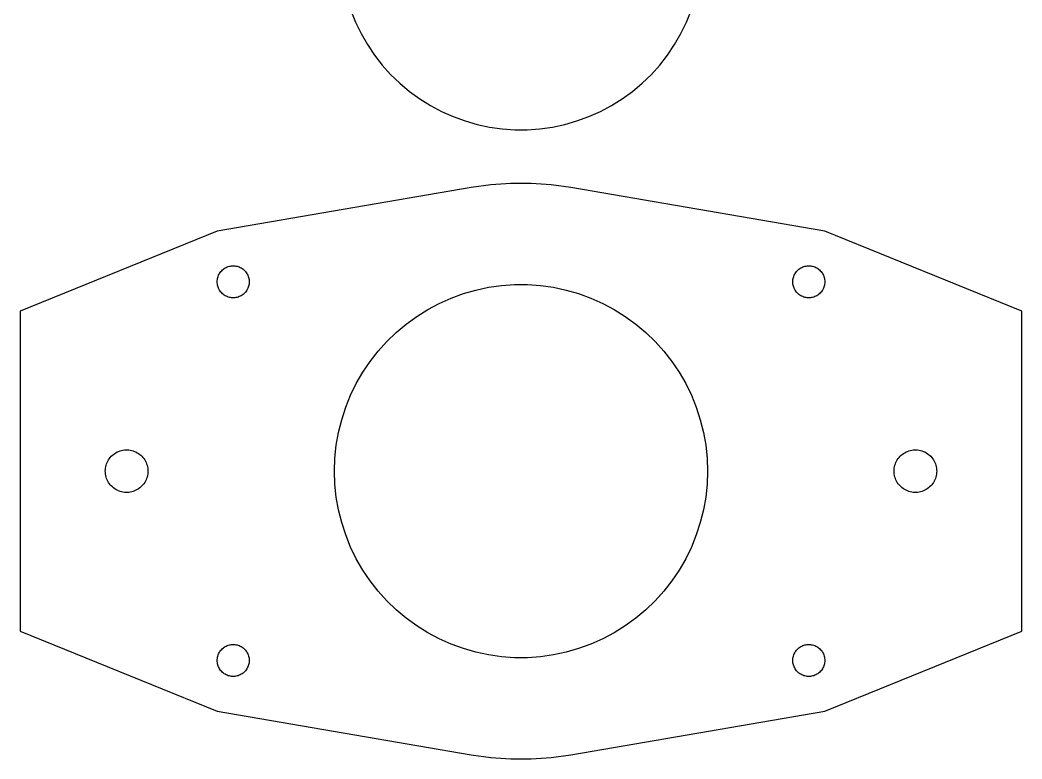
# Model space of a CAD drawing. Header units: metres. Extents: x -49 to 49, y -95 to 95.
# Drawn here: x -47 to 47, y -95 to -25.7 of the extents above; entities that cross this region are included whole.
import ezdxf

# ---------------------------------------------------------------- set-up
doc = ezdxf.new("R2010")
doc.units = ezdxf.units.M

msp = doc.modelspace()

# ---------------------------------------------------------------- linework, layer by layer
for p, q in [((-15.9748, -24.8143), (-15.5303, -25.9145)), ((15.5303, -25.9145), (15.9748, -24.8143)), ((-15.5303, -25.9145), (-15.0101, -26.981)), ((15.0101, -26.981), (15.5303, -25.9145)), ((-15.0101, -26.981), (-14.4168, -28.0086)), ((14.4168, -28.0086), (15.0101, -26.981)), ((-14.4168, -28.0086), (-13.7533, -28.9923)), ((13.7533, -28.9923), (14.4168, -28.0086)), ((-13.7533, -28.9923), (-13.0228, -29.9274)), ((13.0228, -29.9274), (13.7533, -28.9923)), ((-13.0228, -29.9274), (-12.2288, -30.8092)), ((12.2288, -30.8092), (13.0228, -29.9274)), ((-12.2288, -30.8092), (-11.3752, -31.6335)), ((11.3752, -31.6335), (12.2288, -30.8092)), ((-11.3752, -31.6335), (-10.4662, -32.3962)), ((10.4662, -32.3962), (11.3752, -31.6335)), ((-10.4662, -32.3962), (-9.50627, -33.0936)), ((9.50627, -33.0936), (10.4662, -32.3962)), ((-9.50627, -33.0936), (-8.5, -33.7224)), ((-8.5, -33.7224), (-7.4523, -34.2795)), ((7.4523, -34.2795), (8.5, -33.7224)), ((8.5, -33.7224), (9.50627, -33.0936)), ((-7.4523, -34.2795), (-6.3683, -34.7621)), ((-6.3683, -34.7621), (-5.25328, -35.168)), ((5.25328, -35.168), (6.3683, -34.7621)), ((6.3683, -34.7621), (7.4523, -34.2795)), ((-5.25328, -35.168), (-4.11267, -35.495)), ((-4.11267, -35.495), (-2.95201, -35.7417)), ((2.95201, -35.7417), (4.11267, -35.495)), ((4.11267, -35.495), (5.25328, -35.168)), ((-2.95201, -35.7417), (-1.77698, -35.9069)), ((-1.77698, -35.9069), (-0.593277, -35.9896)), ((-0.593277, -35.9896), (0.593277, -35.9896)), ((0.593277, -35.9896), (1.77698, -35.9069)), ((1.77698, -35.9069), (2.95201, -35.7417)), ((-2.82227, -41.1479), (-4.68849, -41.4102)), ((-0.942276, -41.0164), (-2.82227, -41.1479)), ((0.942276, -41.0164), (-0.942276, -41.0164)), ((2.82227, -41.1479), (0.942276, -41.0164)), ((4.68849, -41.4102), (2.82227, -41.1479)), ((-4.68849, -41.4102), (-28.5, -45.5)), ((28.5, -45.5), (4.68849, -41.4102)), ((-28.5, -45.5), (-47, -53)), ((47, -53), (28.5, -45.5)), ((-27.6575, -48.9018), (-27.5619, -48.8592)), ((-27.5619, -48.8592), (-27.4635, -48.8234)), ((-27.4635, -48.8234), (-27.3629, -48.7946)), ((-27.3629, -48.7946), (-27.2605, -48.7728)), ((-27.2605, -48.7728), (-27.1568, -48.7582)), ((-27.1568, -48.7582), (-27.0523, -48.7509)), ((-27.0523, -48.7509), (-26.9476, -48.7509)), ((-26.9476, -48.7509), (-26.8432, -48.7582)), ((-26.8432, -48.7582), (-26.7395, -48.7728)), ((-26.7395, -48.7728), (-26.6371, -48.7946)), ((-26.6371, -48.7946), (-26.5365, -48.8234)), ((-26.5365, -48.8234), (-26.4381, -48.8592)), ((-26.4381, -48.8592), (-26.3424, -48.9018)), ((26.3424, -48.9018), (26.4381, -48.8592)), ((26.4381, -48.8592), (26.5365, -48.8234)), ((26.5365, -48.8234), (26.6371, -48.7946)), ((26.6371, -48.7946), (26.7395, -48.7728)), ((26.7395, -48.7728), (26.8432, -48.7582)), ((26.8432, -48.7582), (26.9476, -48.7509)), ((26.9476, -48.7509), (27.0523, -48.7509)), ((27.0523, -48.7509), (27.1568, -48.7582)), ((27.1568, -48.7582), (27.2605, -48.7728)), ((27.2605, -48.7728), (27.3629, -48.7946)), ((27.3629, -48.7946), (27.4635, -48.8234)), ((27.4635, -48.8234), (27.5619, -48.8592)), ((27.5619, -48.8592), (27.6575, -48.9018)), ((-28.4419, -49.8365), (-28.4095, -49.737)), ((-28.4095, -49.737), (-28.3703, -49.6399)), ((-28.3703, -49.6399), (-28.3244, -49.5458)), ((-28.3244, -49.5458), (-28.2721, -49.4551)), ((-28.2721, -49.4551), (-28.2135, -49.3683)), ((-28.2135, -49.3683), (-28.1491, -49.2858)), ((-28.1491, -49.2858), (-28.079, -49.208)), ((-28.079, -49.208), (-28.0037, -49.1353)), ((-28.0037, -49.1353), (-27.9235, -49.068)), ((-27.9235, -49.068), (-27.8388, -49.0065)), ((-27.8388, -49.0065), (-27.75, -48.951)), ((-27.75, -48.951), (-27.6575, -48.9018)), ((-26.3424, -48.9018), (-26.25, -48.951)), ((-26.25, -48.951), (-26.1612, -49.0065)), ((-26.1612, -49.0065), (-26.0765, -49.068)), ((-26.0765, -49.068), (-25.9963, -49.1353)), ((-25.9963, -49.1353), (-25.921, -49.208)), ((-25.921, -49.208), (-25.8509, -49.2858)), ((-25.8509, -49.2858), (-25.7865, -49.3683)), ((-25.7865, -49.3683), (-25.7279, -49.4551)), ((-25.7279, -49.4551), (-25.6756, -49.5458)), ((-25.6756, -49.5458), (-25.6297, -49.6399)), ((-25.6297, -49.6399), (-25.5905, -49.737)), ((-25.5905, -49.737), (-25.5581, -49.8365)), ((25.5581, -49.8365), (25.5905, -49.737)), ((25.5905, -49.737), (25.6297, -49.6399)), ((25.6297, -49.6399), (25.6756, -49.5458)), ((25.6756, -49.5458), (25.7279, -49.4551)), ((25.7279, -49.4551), (25.7865, -49.3683)), ((25.7865, -49.3683), (25.8509, -49.2858)), ((25.8509, -49.2858), (25.921, -49.208)), ((25.921, -49.208), (25.9963, -49.1353)), ((25.9963, -49.1353), (26.0765, -49.068)), ((26.0765, -49.068), (26.1612, -49.0065)), ((26.1612, -49.0065), (26.25, -48.951)), ((26.25, -48.951), (26.3424, -48.9018)), ((27.6575, -48.9018), (27.75, -48.951)), ((27.75, -48.951), (27.8388, -49.0065)), ((27.8388, -49.0065), (27.9235, -49.068)), ((27.9235, -49.068), (28.0037, -49.1353)), ((28.0037, -49.1353), (28.079, -49.208)), ((28.079, -49.208), (28.1491, -49.2858)), ((28.1491, -49.2858), (28.2135, -49.3683)), ((28.2135, -49.3683), (28.2721, -49.4551)), ((28.2721, -49.4551), (28.3244, -49.5458)), ((28.3244, -49.5458), (28.3703, -49.6399)), ((28.3703, -49.6399), (28.4095, -49.737)), ((28.4095, -49.737), (28.4419, -49.8365)), ((-28.5, -50.25), (-28.4963, -50.1454)), ((-28.4963, -50.3546), (-28.5, -50.25)), ((-28.4963, -50.1454), (-28.4854, -50.0412)), ((-28.4854, -50.4588), (-28.4963, -50.3546)), ((-28.4854, -50.0412), (-28.4672, -49.9381)), ((-28.4672, -50.5619), (-28.4854, -50.4588)), ((-28.4672, -49.9381), (-28.4419, -49.8365)), ((-28.4419, -50.6635), (-28.4672, -50.5619)), ((-28.4095, -50.763), (-28.4419, -50.6635)), ((-25.5581, -50.6635), (-25.5905, -50.763)), ((-25.5581, -49.8365), (-25.5328, -49.9381)), ((-25.5328, -50.5619), (-25.5581, -50.6635)), ((-25.5328, -49.9381), (-25.5146, -50.0412)), ((-25.5146, -50.4588), (-25.5328, -50.5619)), ((-25.5146, -50.0412), (-25.5036, -50.1454)), ((-25.5036, -50.3546), (-25.5146, -50.4588)), ((-25.5036, -50.1454), (-25.5, -50.25)), ((-25.5, -50.25), (-25.5036, -50.3546)), ((-3.03883, -50.7659), (-1.82924, -50.5959)), ((-1.82924, -50.5959), (-0.610733, -50.5107)), ((-0.610733, -50.5107), (0.610733, -50.5107)), ((0.610733, -50.5107), (1.82924, -50.5959)), ((1.82924, -50.5959), (3.03883, -50.7659)), ((25.5, -50.25), (25.5036, -50.1454)), ((25.5036, -50.3546), (25.5, -50.25)), ((25.5036, -50.1454), (25.5146, -50.0412)), ((25.5146, -50.4588), (25.5036, -50.3546)), ((25.5146, -50.0412), (25.5328, -49.9381)), ((25.5328, -50.5619), (25.5146, -50.4588)), ((25.5328, -49.9381), (25.5581, -49.8365)), ((25.5581, -50.6635), (25.5328, -50.5619)), ((25.5905, -50.763), (25.5581, -50.6635)), ((28.4419, -50.6635), (28.4095, -50.763)), ((28.4419, -49.8365), (28.4672, -49.9381)), ((28.4672, -50.5619), (28.4419, -50.6635)), ((28.4672, -49.9381), (28.4854, -50.0412)), ((28.4854, -50.4588), (28.4672, -50.5619)), ((28.4854, -50.0412), (28.4963, -50.1454)), ((28.4963, -50.3546), (28.4854, -50.4588)), ((28.4963, -50.1454), (28.5, -50.25)), ((28.5, -50.25), (28.4963, -50.3546)), ((-28.3703, -50.8601), (-28.4095, -50.763)), ((-28.3244, -50.9542), (-28.3703, -50.8601)), ((-28.2721, -51.0449), (-28.3244, -50.9542)), ((-28.2135, -51.1317), (-28.2721, -51.0449)), ((-28.1491, -51.2142), (-28.2135, -51.1317)), ((-28.079, -51.292), (-28.1491, -51.2142)), ((-28.0037, -51.3647), (-28.079, -51.292)), ((-27.9235, -51.432), (-28.0037, -51.3647)), ((-27.8388, -51.4936), (-27.9235, -51.432)), ((-27.75, -51.549), (-27.8388, -51.4936)), ((-27.6575, -51.5982), (-27.75, -51.549)), ((-27.5619, -51.6408), (-27.6575, -51.5982)), ((-27.4635, -51.6766), (-27.5619, -51.6408)), ((-27.3629, -51.7054), (-27.4635, -51.6766)), ((-26.5365, -51.6766), (-26.6371, -51.7054)), ((-26.4381, -51.6408), (-26.5365, -51.6766)), ((-26.3424, -51.5982), (-26.4381, -51.6408)), ((-26.25, -51.549), (-26.3424, -51.5982)), ((-26.1612, -51.4936), (-26.25, -51.549)), ((-26.0765, -51.432), (-26.1612, -51.4936)), ((-25.9963, -51.3647), (-26.0765, -51.432)), ((-25.921, -51.292), (-25.9963, -51.3647)), ((-25.8509, -51.2142), (-25.921, -51.292)), ((-25.7865, -51.1317), (-25.8509, -51.2142)), ((-25.7279, -51.0449), (-25.7865, -51.1317)), ((-25.6756, -50.9542), (-25.7279, -51.0449)), ((-25.6297, -50.8601), (-25.6756, -50.9542)), ((-25.5905, -50.763), (-25.6297, -50.8601)), ((-6.5556, -51.7743), (-5.40779, -51.3565)), ((-5.40779, -51.3565), (-4.23363, -51.0198)), ((-4.23363, -51.0198), (-3.03883, -50.7659)), ((3.03883, -50.7659), (4.23363, -51.0198)), ((4.23363, -51.0198), (5.40779, -51.3565)), ((5.40779, -51.3565), (6.5556, -51.7743)), ((25.6297, -50.8601), (25.5905, -50.763)), ((25.6756, -50.9542), (25.6297, -50.8601)), ((25.7279, -51.0449), (25.6756, -50.9542)), ((25.7865, -51.1317), (25.7279, -51.0449)), ((25.8509, -51.2142), (25.7865, -51.1317)), ((25.921, -51.292), (25.8509, -51.2142)), ((25.9963, -51.3647), (25.921, -51.292)), ((26.0765, -51.432), (25.9963, -51.3647)), ((26.1612, -51.4936), (26.0765, -51.432)), ((26.25, -51.549), (26.1612, -51.4936)), ((26.3424, -51.5982), (26.25, -51.549)), ((26.4381, -51.6408), (26.3424, -51.5982)), ((26.5365, -51.6766), (26.4381, -51.6408)), ((26.6371, -51.7054), (26.5365, -51.6766)), ((27.4635, -51.6766), (27.3629, -51.7054)), ((27.5619, -51.6408), (27.4635, -51.6766)), ((27.6575, -51.5982), (27.5619, -51.6408)), ((27.75, -51.549), (27.6575, -51.5982)), ((27.8388, -51.4936), (27.75, -51.549)), ((27.9235, -51.432), (27.8388, -51.4936)), ((28.0037, -51.3647), (27.9235, -51.432)), ((28.079, -51.292), (28.0037, -51.3647)), ((28.1491, -51.2142), (28.079, -51.292)), ((28.2135, -51.1317), (28.1491, -51.2142)), ((28.2721, -51.0449), (28.2135, -51.1317)), ((28.3244, -50.9542), (28.2721, -51.0449)), ((28.3703, -50.8601), (28.3244, -50.9542)), ((28.4095, -50.763), (28.3703, -50.8601)), ((-27.2605, -51.7272), (-27.3629, -51.7054)), ((-27.1568, -51.7418), (-27.2605, -51.7272)), ((-27.0523, -51.7491), (-27.1568, -51.7418)), ((-26.9476, -51.7491), (-27.0523, -51.7491)), ((-26.8432, -51.7418), (-26.9476, -51.7491)), ((-26.7395, -51.7272), (-26.8432, -51.7418)), ((-26.6371, -51.7054), (-26.7395, -51.7272)), ((-8.74998, -52.8446), (-7.67149, -52.2711)), ((-7.67149, -52.2711), (-6.5556, -51.7743)), ((6.5556, -51.7743), (7.67149, -52.2711)), ((7.67149, -52.2711), (8.75, -52.8446)), ((26.7395, -51.7272), (26.6371, -51.7054)), ((26.8432, -51.7418), (26.7395, -51.7272)), ((26.9476, -51.7491), (26.8432, -51.7418)), ((27.0523, -51.7491), (26.9476, -51.7491)), ((27.1568, -51.7418), (27.0523, -51.7491)), ((27.2605, -51.7272), (27.1568, -51.7418)), ((27.3629, -51.7054), (27.2605, -51.7272)), ((-47, -53), (-47, -83)), ((-10.7741, -54.2098), (-9.78587, -53.4919)), ((-9.78587, -53.4919), (-8.74998, -52.8446)), ((8.75, -52.8446), (9.78587, -53.4919)), ((9.78587, -53.4919), (10.7741, -54.2098)), ((47, -83), (47, -53)), ((-11.7098, -54.995), (-10.7741, -54.2098)), ((10.7741, -54.2098), (11.7098, -54.995)), ((-12.5884, -55.8435), (-11.7098, -54.995)), ((11.7098, -54.995), (12.5884, -55.8435)), ((-13.4058, -56.7512), (-12.5884, -55.8435)), ((12.5884, -55.8435), (13.4058, -56.7512)), ((-14.1578, -57.7138), (-13.4058, -56.7512)), ((13.4058, -56.7512), (14.1578, -57.7138)), ((-14.8408, -58.7264), (-14.1578, -57.7138)), ((14.1578, -57.7138), (14.8408, -58.7264)), ((-15.4516, -59.7843), (-14.8408, -58.7264)), ((14.8408, -58.7264), (15.4516, -59.7843)), ((-15.987, -60.8821), (-15.4516, -59.7843)), ((15.4516, -59.7843), (15.987, -60.8821)), ((-16.4446, -62.0146), (-15.987, -60.8821)), ((15.987, -60.8821), (16.4446, -62.0146)), ((-16.8221, -63.1764), (-16.4446, -62.0146)), ((16.4446, -62.0146), (16.8221, -63.1764)), ((-17.1176, -64.3616), (-16.8221, -63.1764)), ((16.8221, -63.1764), (17.1176, -64.3616)), ((-17.3297, -65.5645), (-17.1176, -64.3616)), ((17.1176, -64.3616), (17.3297, -65.5645)), ((-17.4574, -66.7793), (-17.3297, -65.5645)), ((17.3297, -65.5645), (17.4574, -66.7793)), ((-38.618, -66.8244), (-38.5321, -66.7144)), ((-38.5321, -66.7144), (-38.4387, -66.6107)), ((-38.4387, -66.6107), (-38.3383, -66.5137)), ((-38.3383, -66.5137), (-38.2313, -66.424)), ((-38.2313, -66.424), (-38.1184, -66.3419)), ((-38.1184, -66.3419), (-38, -66.268)), ((-38, -66.268), (-37.8767, -66.2024)), ((-37.8767, -66.2024), (-37.7492, -66.1456)), ((-37.7492, -66.1456), (-37.618, -66.0979)), ((-37.618, -66.0979), (-37.4838, -66.0594)), ((-37.4838, -66.0594), (-37.3473, -66.0304)), ((-37.3473, -66.0304), (-37.209, -66.011)), ((-37.209, -66.011), (-37.0698, -66.0012)), ((-37.0698, -66.0012), (-36.9302, -66.0012)), ((-36.9302, -66.0012), (-36.7909, -66.011)), ((-36.7909, -66.011), (-36.6527, -66.0304)), ((-36.6527, -66.0304), (-36.5161, -66.0594)), ((-36.5161, -66.0594), (-36.382, -66.0979)), ((-36.382, -66.0979), (-36.2508, -66.1456)), ((-36.2508, -66.1456), (-36.1232, -66.2024)), ((-36.1232, -66.2024), (-36, -66.268)), ((-36, -66.268), (-35.8816, -66.3419)), ((-35.8816, -66.3419), (-35.7687, -66.424)), ((-35.7687, -66.424), (-35.6617, -66.5137)), ((-35.6617, -66.5137), (-35.5613, -66.6107)), ((-35.5613, -66.6107), (-35.4679, -66.7144)), ((-35.4679, -66.7144), (-35.382, -66.8244)), ((35.382, -66.8244), (35.4679, -66.7144)), ((35.4679, -66.7144), (35.5613, -66.6107)), ((35.5613, -66.6107), (35.6617, -66.5137)), ((35.6617, -66.5137), (35.7687, -66.424)), ((35.7687, -66.424), (35.8816, -66.3419)), ((35.8816, -66.3419), (36, -66.268)), ((36, -66.268), (36.1232, -66.2024)), ((36.1232, -66.2024), (36.2508, -66.1456)), ((36.2508, -66.1456), (36.382, -66.0979)), ((36.382, -66.0979), (36.5161, -66.0594)), ((36.5161, -66.0594), (36.6527, -66.0304)), ((36.6527, -66.0304), (36.7909, -66.011)), ((36.7909, -66.011), (36.9302, -66.0012)), ((36.9302, -66.0012), (37.0698, -66.0012)), ((37.0698, -66.0012), (37.209, -66.011)), ((37.209, -66.011), (37.3473, -66.0304)), ((37.3473, -66.0304), (37.4838, -66.0594)), ((37.4838, -66.0594), (37.618, -66.0979)), ((37.618, -66.0979), (37.7492, -66.1456)), ((37.7492, -66.1456), (37.8767, -66.2024)), ((37.8767, -66.2024), (38, -66.268)), ((38, -66.268), (38.1184, -66.3419)), ((38.1184, -66.3419), (38.2313, -66.424)), ((38.2313, -66.424), (38.3383, -66.5137)), ((38.3383, -66.5137), (38.4387, -66.6107)), ((38.4387, -66.6107), (38.5321, -66.7144)), ((38.5321, -66.7144), (38.618, -66.8244)), ((-38.9805, -67.7217), (-38.9563, -67.5842)), ((-38.9563, -67.5842), (-38.9225, -67.4487)), ((-38.9225, -67.4487), (-38.8794, -67.316)), ((-38.8794, -67.316), (-38.8271, -67.1865)), ((-38.8271, -67.1865), (-38.7659, -67.0611)), ((-38.7659, -67.0611), (-38.6961, -66.9402)), ((-38.6961, -66.9402), (-38.618, -66.8244)), ((-35.382, -66.8244), (-35.3039, -66.9402)), ((-35.3039, -66.9402), (-35.2341, -67.0611)), ((-35.2341, -67.0611), (-35.1729, -67.1865)), ((-35.1729, -67.1865), (-35.1206, -67.316)), ((-35.1206, -67.316), (-35.0775, -67.4487)), ((-35.0775, -67.4487), (-35.0437, -67.5842)), ((-35.0437, -67.5842), (-35.0195, -67.7217)), ((-17.5, -68), (-17.4574, -66.7793)), ((17.4574, -66.7793), (17.5, -68)), ((35.0195, -67.7217), (35.0437, -67.5842)), ((35.0437, -67.5842), (35.0775, -67.4487)), ((35.0775, -67.4487), (35.1206, -67.316)), ((35.1206, -67.316), (35.1729, -67.1865)), ((35.1729, -67.1865), (35.2341, -67.0611)), ((35.2341, -67.0611), (35.3039, -66.9402)), ((35.3039, -66.9402), (35.382, -66.8244)), ((38.618, -66.8244), (38.6961, -66.9402)), ((38.6961, -66.9402), (38.7659, -67.0611)), ((38.7659, -67.0611), (38.8271, -67.1865)), ((38.8271, -67.1865), (38.8794, -67.316)), ((38.8794, -67.316), (38.9225, -67.4487)), ((38.9225, -67.4487), (38.9563, -67.5842)), ((38.9563, -67.5842), (38.9805, -67.7217)), ((-39, -68), (-38.9951, -67.8605)), ((-38.9951, -68.1395), (-39, -68)), ((-38.9951, -67.8605), (-38.9805, -67.7217)), ((-38.9805, -68.2783), (-38.9951, -68.1395)), ((-38.9563, -68.4158), (-38.9805, -68.2783)), ((-38.9225, -68.5513), (-38.9563, -68.4158)), ((-38.8794, -68.684), (-38.9225, -68.5513)), ((-35.0775, -68.5513), (-35.1206, -68.684)), ((-35.0437, -68.4158), (-35.0775, -68.5513)), ((-35.0195, -68.2783), (-35.0437, -68.4158)), ((-35.0195, -67.7217), (-35.0049, -67.8605)), ((-35.0049, -68.1395), (-35.0195, -68.2783)), ((-35.0049, -67.8605), (-35, -68)), ((-35, -68), (-35.0049, -68.1395)), ((-17.4574, -69.2207), (-17.5, -68)), ((17.5, -68), (17.4574, -69.2207)), ((35, -68), (35.0049, -67.8605)), ((35.0049, -68.1395), (35, -68)), ((35.0049, -67.8605), (35.0195, -67.7217)), ((35.0195, -68.2783), (35.0049, -68.1395)), ((35.0437, -68.4158), (35.0195, -68.2783)), ((35.0775, -68.5513), (35.0437, -68.4158)), ((35.1206, -68.684), (35.0775, -68.5513)), ((38.9225, -68.5513), (38.8794, -68.684)), ((38.9563, -68.4158), (38.9225, -68.5513)), ((38.9805, -68.2783), (38.9563, -68.4158)), ((38.9805, -67.7217), (38.9951, -67.8605)), ((38.9951, -68.1395), (38.9805, -68.2783)), ((38.9951, -67.8605), (39, -68)), ((39, -68), (38.9951, -68.1395)), ((-38.8271, -68.8135), (-38.8794, -68.684)), ((-38.7659, -68.9389), (-38.8271, -68.8135)), ((-38.6961, -69.0598), (-38.7659, -68.9389)), ((-38.618, -69.1756), (-38.6961, -69.0598)), ((-38.5321, -69.2856), (-38.618, -69.1756)), ((-38.4387, -69.3893), (-38.5321, -69.2856)), ((-38.3383, -69.4863), (-38.4387, -69.3893)), ((-38.2313, -69.576), (-38.3383, -69.4863)), ((-35.6617, -69.4863), (-35.7687, -69.576)), ((-35.5613, -69.3893), (-35.6617, -69.4863)), ((-35.4679, -69.2856), (-35.5613, -69.3893)), ((-35.382, -69.1756), (-35.4679, -69.2856)), ((-35.3039, -69.0598), (-35.382, -69.1756)), ((-35.2341, -68.9389), (-35.3039, -69.0598)), ((-35.1729, -68.8135), (-35.2341, -68.9389)), ((-35.1206, -68.684), (-35.1729, -68.8135)), ((-17.3297, -70.4355), (-17.4574, -69.2207)), ((17.4574, -69.2207), (17.3297, -70.4355)), ((35.1729, -68.8135), (35.1206, -68.684)), ((35.2341, -68.9389), (35.1729, -68.8135)), ((35.3039, -69.0598), (35.2341, -68.9389)), ((35.382, -69.1756), (35.3039, -69.0598)), ((35.4679, -69.2856), (35.382, -69.1756)), ((35.5613, -69.3893), (35.4679, -69.2856)), ((35.6617, -69.4863), (35.5613, -69.3893)), ((35.7687, -69.576), (35.6617, -69.4863)), ((38.3383, -69.4863), (38.2313, -69.576)), ((38.4387, -69.3893), (38.3383, -69.4863)), ((38.5321, -69.2856), (38.4387, -69.3893)), ((38.618, -69.1756), (38.5321, -69.2856)), ((38.6961, -69.0598), (38.618, -69.1756)), ((38.7659, -68.9389), (38.6961, -69.0598)), ((38.8271, -68.8135), (38.7659, -68.9389)), ((38.8794, -68.684), (38.8271, -68.8135)), ((-38.1184, -69.6581), (-38.2313, -69.576)), ((-38, -69.732), (-38.1184, -69.6581)), ((-37.8767, -69.7976), (-38, -69.732)), ((-37.7492, -69.8544), (-37.8767, -69.7976)), ((-37.618, -69.9021), (-37.7492, -69.8544)), ((-37.4838, -69.9406), (-37.618, -69.9021)), ((-37.3473, -69.9696), (-37.4838, -69.9406)), ((-37.209, -69.989), (-37.3473, -69.9696)), ((-37.0698, -69.9988), (-37.209, -69.989)), ((-36.9302, -69.9988), (-37.0698, -69.9988)), ((-36.7909, -69.989), (-36.9302, -69.9988)), ((-36.6527, -69.9696), (-36.7909, -69.989)), ((-36.5161, -69.9406), (-36.6527, -69.9696)), ((-36.382, -69.9021), (-36.5161, -69.9406)), ((-36.2508, -69.8544), (-36.382, -69.9021)), ((-36.1232, -69.7976), (-36.2508, -69.8544)), ((-36, -69.732), (-36.1232, -69.7976)), ((-35.8816, -69.6581), (-36, -69.732)), ((-35.7687, -69.576), (-35.8816, -69.6581)), ((-17.1176, -71.6384), (-17.3297, -70.4355)), ((17.3297, -70.4355), (17.1176, -71.6384)), ((35.8816, -69.6581), (35.7687, -69.576)), ((36, -69.732), (35.8816, -69.6581)), ((36.1232, -69.7976), (36, -69.732)), ((36.2508, -69.8544), (36.1232, -69.7976)), ((36.382, -69.9021), (36.2508, -69.8544)), ((36.5161, -69.9406), (36.382, -69.9021)), ((36.6527, -69.9696), (36.5161, -69.9406)), ((36.7909, -69.989), (36.6527, -69.9696)), ((36.9302, -69.9988), (36.7909, -69.989)), ((37.0698, -69.9988), (36.9302, -69.9988)), ((37.209, -69.989), (37.0698, -69.9988)), ((37.3473, -69.9696), (37.209, -69.989)), ((37.4838, -69.9406), (37.3473, -69.9696)), ((37.618, -69.9021), (37.4838, -69.9406)), ((37.7492, -69.8544), (37.618, -69.9021)), ((37.8767, -69.7976), (37.7492, -69.8544)), ((38, -69.732), (37.8767, -69.7976)), ((38.1184, -69.6581), (38, -69.732)), ((38.2313, -69.576), (38.1184, -69.6581)), ((-16.8221, -72.8236), (-17.1176, -71.6384)), ((17.1176, -71.6384), (16.8221, -72.8236)), ((-16.4446, -73.9854), (-16.8221, -72.8236)), ((16.8221, -72.8236), (16.4446, -73.9854)), ((-15.987, -75.1179), (-16.4446, -73.9854)), ((16.4446, -73.9854), (15.987, -75.1179)), ((-15.4516, -76.2157), (-15.987, -75.1179)), ((15.987, -75.1179), (15.4516, -76.2157)), ((-14.8408, -77.2736), (-15.4516, -76.2157)), ((15.4516, -76.2157), (14.8408, -77.2736)), ((-14.1578, -78.2862), (-14.8408, -77.2736)), ((14.8408, -77.2736), (14.1578, -78.2862)), ((-13.4058, -79.2488), (-14.1578, -78.2862)), ((14.1578, -78.2862), (13.4058, -79.2488)), ((-12.5884, -80.1565), (-13.4058, -79.2488)), ((13.4058, -79.2488), (12.5884, -80.1565)), ((-11.7098, -81.005), (-12.5884, -80.1565)), ((12.5884, -80.1565), (11.7098, -81.005)), ((-10.7741, -81.7902), (-11.7098, -81.005)), ((11.7098, -81.005), (10.7741, -81.7902)), ((-9.78587, -82.5081), (-10.7741, -81.7902)), ((-8.75, -83.1554), (-9.78587, -82.5081)), ((9.78587, -82.5081), (8.75, -83.1554)), ((10.7741, -81.7902), (9.78587, -82.5081)), ((-47, -83), (-28.5, -90.5)), ((-7.67149, -83.7289), (-8.75, -83.1554)), ((8.75, -83.1554), (7.67149, -83.7289)), ((28.5, -90.5), (47, -83)), ((-28.0037, -84.6353), (-27.9235, -84.568)), ((-27.9235, -84.568), (-27.8388, -84.5064)), ((-27.8388, -84.5064), (-27.75, -84.451)), ((-27.75, -84.451), (-27.6575, -84.4018)), ((-27.6575, -84.4018), (-27.5619, -84.3592)), ((-27.5619, -84.3592), (-27.4635, -84.3234)), ((-27.4635, -84.3234), (-27.3629, -84.2946)), ((-27.3629, -84.2946), (-27.2605, -84.2728)), ((-27.2605, -84.2728), (-27.1568, -84.2582)), ((-27.1568, -84.2582), (-27.0523, -84.2509)), ((-27.0523, -84.2509), (-26.9476, -84.2509)), ((-26.9476, -84.2509), (-26.8432, -84.2582)), ((-26.8432, -84.2582), (-26.7395, -84.2728)), ((-26.7395, -84.2728), (-26.6371, -84.2946)), ((-26.6371, -84.2946), (-26.5365, -84.3234)), ((-26.5365, -84.3234), (-26.4381, -84.3592)), ((-26.4381, -84.3592), (-26.3424, -84.4018)), ((-26.3424, -84.4018), (-26.25, -84.451)), ((-26.25, -84.451), (-26.1612, -84.5064)), ((-26.1612, -84.5064), (-26.0765, -84.568)), ((-26.0765, -84.568), (-25.9963, -84.6353)), ((-6.5556, -84.2257), (-7.67149, -83.7289)), ((-5.40779, -84.6435), (-6.5556, -84.2257)), ((6.5556, -84.2257), (5.40779, -84.6435)), ((7.67149, -83.7289), (6.5556, -84.2257)), ((25.9963, -84.6353), (26.0765, -84.568)), ((26.0765, -84.568), (26.1612, -84.5064)), ((26.1612, -84.5064), (26.25, -84.451)), ((26.25, -84.451), (26.3424, -84.4018)), ((26.3424, -84.4018), (26.4381, -84.3592)), ((26.4381, -84.3592), (26.5365, -84.3234)), ((26.5365, -84.3234), (26.6371, -84.2946)), ((26.6371, -84.2946), (26.7395, -84.2728)), ((26.7395, -84.2728), (26.8432, -84.2582)), ((26.8432, -84.2582), (26.9476, -84.2509)), ((26.9476, -84.2509), (27.0523, -84.2509)), ((27.0523, -84.2509), (27.1568, -84.2582)), ((27.1568, -84.2582), (27.2605, -84.2728)), ((27.2605, -84.2728), (27.3629, -84.2946)), ((27.3629, -84.2946), (27.4635, -84.3234)), ((27.4635, -84.3234), (27.5619, -84.3592)), ((27.5619, -84.3592), (27.6575, -84.4018)), ((27.6575, -84.4018), (27.75, -84.451)), ((27.75, -84.451), (27.8388, -84.5064)), ((27.8388, -84.5064), (27.9235, -84.568)), ((27.9235, -84.568), (28.0037, -84.6353)), ((-28.4854, -85.5412), (-28.4672, -85.4381)), ((-28.4672, -85.4381), (-28.4419, -85.3365)), ((-28.4419, -85.3365), (-28.4095, -85.237)), ((-28.4095, -85.237), (-28.3703, -85.1399)), ((-28.3703, -85.1399), (-28.3244, -85.0458)), ((-28.3244, -85.0458), (-28.2721, -84.9551)), ((-28.2721, -84.9551), (-28.2135, -84.8683)), ((-28.2135, -84.8683), (-28.1491, -84.7858)), ((-28.1491, -84.7858), (-28.079, -84.708)), ((-28.079, -84.708), (-28.0037, -84.6353)), ((-25.9963, -84.6353), (-25.921, -84.708)), ((-25.921, -84.708), (-25.8509, -84.7858)), ((-25.8509, -84.7858), (-25.7865, -84.8683)), ((-25.7865, -84.8683), (-25.7279, -84.9551)), ((-25.7279, -84.9551), (-25.6756, -85.0458)), ((-25.6756, -85.0458), (-25.6297, -85.1399)), ((-25.6297, -85.1399), (-25.5905, -85.237)), ((-25.5905, -85.237), (-25.5581, -85.3365)), ((-25.5581, -85.3365), (-25.5328, -85.4381)), ((-25.5328, -85.4381), (-25.5146, -85.5412)), ((-4.23363, -84.9802), (-5.40779, -84.6435)), ((-3.03883, -85.2341), (-4.23363, -84.9802)), ((-1.82924, -85.4041), (-3.03883, -85.2341)), ((-0.610733, -85.4893), (-1.82924, -85.4041)), ((0.610733, -85.4893), (-0.610733, -85.4893)), ((1.82924, -85.4041), (0.610733, -85.4893)), ((3.03883, -85.2341), (1.82924, -85.4041)), ((4.23363, -84.9802), (3.03883, -85.2341)), ((5.40779, -84.6435), (4.23363, -84.9802)), ((25.5146, -85.5412), (25.5328, -85.4381)), ((25.5328, -85.4381), (25.5581, -85.3365)), ((25.5581, -85.3365), (25.5905, -85.237)), ((25.5905, -85.237), (25.6297, -85.1399)), ((25.6297, -85.1399), (25.6756, -85.0458)), ((25.6756, -85.0458), (25.7279, -84.9551)), ((25.7279, -84.9551), (25.7865, -84.8683)), ((25.7865, -84.8683), (25.8509, -84.7858)), ((25.8509, -84.7858), (25.921, -84.708)), ((25.921, -84.708), (25.9963, -84.6353)), ((28.0037, -84.6353), (28.079, -84.708)), ((28.079, -84.708), (28.1491, -84.7858)), ((28.1491, -84.7858), (28.2135, -84.8683)), ((28.2135, -84.8683), (28.2721, -84.9551)), ((28.2721, -84.9551), (28.3244, -85.0458)), ((28.3244, -85.0458), (28.3703, -85.1399)), ((28.3703, -85.1399), (28.4095, -85.237)), ((28.4095, -85.237), (28.4419, -85.3365)), ((28.4419, -85.3365), (28.4672, -85.4381)), ((28.4672, -85.4381), (28.4854, -85.5412)), ((-28.5, -85.75), (-28.4963, -85.6454)), ((-28.4963, -85.8546), (-28.5, -85.75)), ((-28.4963, -85.6454), (-28.4854, -85.5412)), ((-28.4854, -85.9588), (-28.4963, -85.8546)), ((-28.4672, -86.0619), (-28.4854, -85.9588)), ((-28.4419, -86.1635), (-28.4672, -86.0619)), ((-28.4095, -86.263), (-28.4419, -86.1635)), ((-28.3703, -86.3601), (-28.4095, -86.263)), ((-28.3244, -86.4542), (-28.3703, -86.3601)), ((-28.2721, -86.5449), (-28.3244, -86.4542)), ((-25.6756, -86.4542), (-25.7279, -86.5449)), ((-25.6297, -86.3601), (-25.6756, -86.4542)), ((-25.5905, -86.263), (-25.6297, -86.3601)), ((-25.5581, -86.1635), (-25.5905, -86.263)), ((-25.5328, -86.0619), (-25.5581, -86.1635)), ((-25.5146, -85.9588), (-25.5328, -86.0619)), ((-25.5146, -85.5412), (-25.5036, -85.6454)), ((-25.5036, -85.8546), (-25.5146, -85.9588)), ((-25.5036, -85.6454), (-25.5, -85.75)), ((-25.5, -85.75), (-25.5036, -85.8546)), ((25.5, -85.75), (25.5036, -85.6454)), ((25.5036, -85.8546), (25.5, -85.75)), ((25.5036, -85.6454), (25.5146, -85.5412)), ((25.5146, -85.9588), (25.5036, -85.8546)), ((25.5328, -86.0619), (25.5146, -85.9588)), ((25.5581, -86.1635), (25.5328, -86.0619)), ((25.5905, -86.263), (25.5581, -86.1635)), ((25.6297, -86.3601), (25.5905, -86.263)), ((25.6756, -86.4542), (25.6297, -86.3601)), ((25.7279, -86.5449), (25.6756, -86.4542)), ((28.3244, -86.4542), (28.2721, -86.5449)), ((28.3703, -86.3601), (28.3244, -86.4542)), ((28.4095, -86.263), (28.3703, -86.3601)), ((28.4419, -86.1635), (28.4095, -86.263)), ((28.4672, -86.0619), (28.4419, -86.1635)), ((28.4854, -85.9588), (28.4672, -86.0619)), ((28.4854, -85.5412), (28.4963, -85.6454)), ((28.4963, -85.8546), (28.4854, -85.9588)), ((28.4963, -85.6454), (28.5, -85.75)), ((28.5, -85.75), (28.4963, -85.8546)), ((-28.2135, -86.6317), (-28.2721, -86.5449)), ((-28.1491, -86.7142), (-28.2135, -86.6317)), ((-28.079, -86.792), (-28.1491, -86.7142)), ((-28.0037, -86.8647), (-28.079, -86.792)), ((-27.9235, -86.932), (-28.0037, -86.8647)), ((-27.8388, -86.9935), (-27.9235, -86.932)), ((-27.75, -87.049), (-27.8388, -86.9935)), ((-27.6575, -87.0982), (-27.75, -87.049)), ((-27.5619, -87.1408), (-27.6575, -87.0982)), ((-27.4635, -87.1766), (-27.5619, -87.1408)), ((-27.3629, -87.2054), (-27.4635, -87.1766)), ((-27.2605, -87.2272), (-27.3629, -87.2054)), ((-27.1568, -87.2418), (-27.2605, -87.2272)), ((-27.0523, -87.2491), (-27.1568, -87.2418)), ((-26.9476, -87.2491), (-27.0523, -87.2491)), ((-26.8432, -87.2418), (-26.9476, -87.2491)), ((-26.7395, -87.2272), (-26.8432, -87.2418)), ((-26.6371, -87.2054), (-26.7395, -87.2272)), ((-26.5365, -87.1766), (-26.6371, -87.2054)), ((-26.4381, -87.1408), (-26.5365, -87.1766)), ((-26.3424, -87.0982), (-26.4381, -87.1408)), ((-26.25, -87.049), (-26.3424, -87.0982)), ((-26.1612, -86.9935), (-26.25, -87.049)), ((-26.0765, -86.932), (-26.1612, -86.9935)), ((-25.9963, -86.8647), (-26.0765, -86.932)), ((-25.921, -86.792), (-25.9963, -86.8647)), ((-25.8509, -86.7142), (-25.921, -86.792)), ((-25.7865, -86.6317), (-25.8509, -86.7142)), ((-25.7279, -86.5449), (-25.7865, -86.6317)), ((25.7865, -86.6317), (25.7279, -86.5449)), ((25.8509, -86.7142), (25.7865, -86.6317)), ((25.921, -86.792), (25.8509, -86.7142)), ((25.9963, -86.8647), (25.921, -86.792)), ((26.0765, -86.932), (25.9963, -86.8647)), ((26.1612, -86.9935), (26.0765, -86.932)), ((26.25, -87.049), (26.1612, -86.9935)), ((26.3424, -87.0982), (26.25, -87.049)), ((26.4381, -87.1408), (26.3424, -87.0982)), ((26.5365, -87.1766), (26.4381, -87.1408)), ((26.6371, -87.2054), (26.5365, -87.1766)), ((26.7395, -87.2272), (26.6371, -87.2054)), ((26.8432, -87.2418), (26.7395, -87.2272)), ((26.9476, -87.2491), (26.8432, -87.2418)), ((27.0523, -87.2491), (26.9476, -87.2491)), ((27.1568, -87.2418), (27.0523, -87.2491)), ((27.2605, -87.2272), (27.1568, -87.2418)), ((27.3629, -87.2054), (27.2605, -87.2272)), ((27.4635, -87.1766), (27.3629, -87.2054)), ((27.5619, -87.1408), (27.4635, -87.1766)), ((27.6575, -87.0982), (27.5619, -87.1408)), ((27.75, -87.049), (27.6575, -87.0982)), ((27.8388, -86.9935), (27.75, -87.049)), ((27.9235, -86.932), (27.8388, -86.9935)), ((28.0037, -86.8647), (27.9235, -86.932)), ((28.079, -86.792), (28.0037, -86.8647)), ((28.1491, -86.7142), (28.079, -86.792)), ((28.2135, -86.6317), (28.1491, -86.7142)), ((28.2721, -86.5449), (28.2135, -86.6317)), ((-28.5, -90.5), (-4.68849, -94.5898)), ((4.68849, -94.5898), (28.5, -90.5)), ((-4.68849, -94.5898), (-2.82227, -94.8521)), ((-2.82227, -94.8521), (-0.942276, -94.9836)), ((0.942276, -94.9836), (2.82227, -94.8521)), ((2.82227, -94.8521), (4.68849, -94.5898)), ((-0.942276, -94.9836), (0.942276, -94.9836))]:
    msp.add_line(p, q)

doc.saveas('drawing.dxf')
